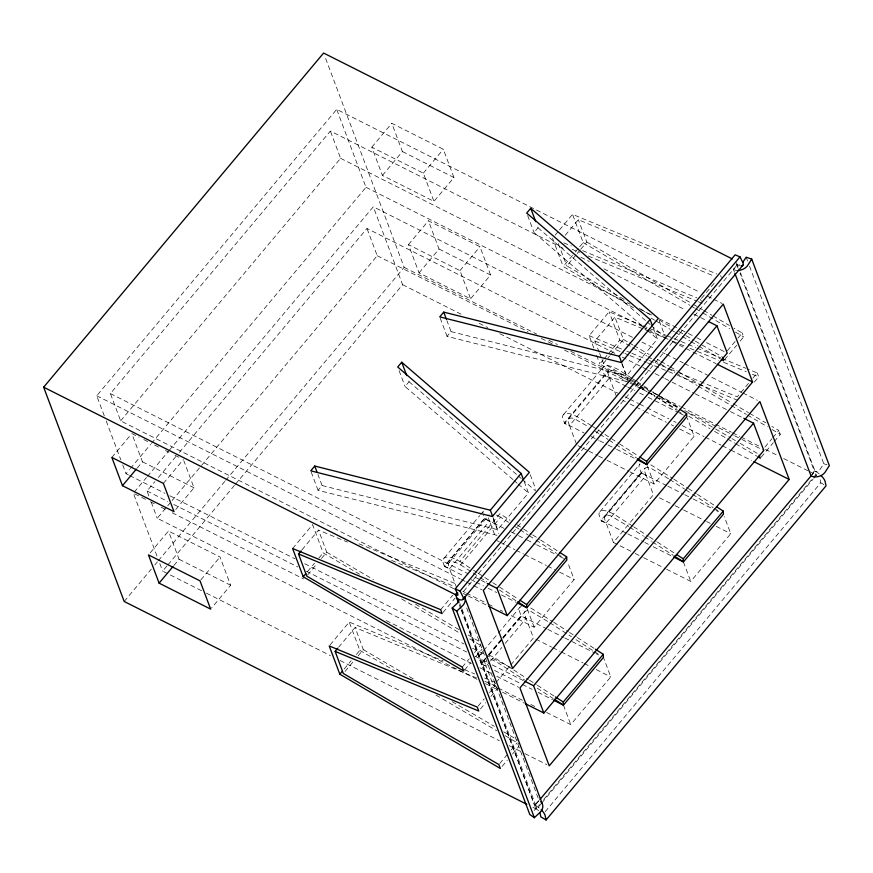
<?xml version="1.0" encoding="UTF-8"?>
<svg xmlns="http://www.w3.org/2000/svg" width="873" height="873" viewBox="0 0 873 873"><rect width="100%" height="100%" fill="white"/><g stroke="black" fill="none" stroke-linecap="round" stroke-linejoin="round"><path stroke-width="0.65" stroke-dasharray="4.37 3.27" d="M734.379 271.994L733.418 269.451L736.681 264.421L737.423 264.672A10.029 3.656 40 0 0 739.344 265.49M811.694 474.945L814.302 470.918L740.042 273.347M749.503 266.112L823.763 463.694L819.616 470.089A3.339 2.619 -20.6 0 1 815.033 471.18L814.302 470.918M104.302 415.886L96.739 395.775L336.705 109.376L700.179 292.488M453.742 588.664L120.649 420.862L110.402 393.581L330.365 131.059L564.984 249.252M120.649 420.862L340.612 158.329L330.365 131.059M111.842 457.441L130.972 434.612M371.8 147.177L391.791 123.311L443.342 149.272L453.96 177.525L433.957 201.39L382.418 175.418L371.8 147.177L423.34 173.138L433.957 201.39M128.462 474.923L126.028 473.701L129.531 469.521M130.404 468.474L150.549 444.433M151.433 443.386L365.994 187.302L336.705 109.376M137.236 468.048L142.452 461.817L132.303 434.798M382.418 175.418L402.409 151.553L391.791 123.311M134.224 492.143L146.489 477.509M147.362 476.462L168.38 451.374M169.264 450.326L373.317 206.792L633.46 337.84M148.879 495.951L147.013 490.986L154.87 481.612M158.362 477.444L175.822 456.612M179.314 452.443L366.976 228.464L614.974 353.39M163.382 483.402L183.385 459.536M423.34 173.138L443.342 149.272M476.985 679.325L157.26 518.267L171.228 501.593M172.101 500.556L377.223 255.734L366.976 228.464M175.746 509.581L194.002 487.789L183.843 460.769M150.211 552.827L168.467 531.035L220.018 556.996L230.636 585.248L211.506 608.077M408.433 244.636L428.425 220.771L479.975 246.732L490.593 274.984L470.591 298.85L419.051 272.889L408.433 244.636L459.973 270.608L470.591 298.85M124.195 601.475L151.313 569.109M154.816 564.929L157.446 561.797M158.319 560.75L224.808 481.394M225.681 480.346L404.144 267.345L324.56 55.599M201.543 590.705L162.64 571.106L167.027 565.879M167.9 564.842L234.455 485.399M235.328 484.351L402.606 284.707L373.317 206.792M173.869 565.508L179.085 559.277L168.467 531.035M419.051 272.889L439.043 249.023L428.425 220.771M200.888 579.825L220.018 556.996M459.973 270.608L479.975 246.732M497.064 535.324L318.067 490.31L322.072 485.53L317.947 474.574M513.018 479.626L405.05 386.488L409.055 381.719L407.68 378.064M626.039 381.381L447.052 336.367L451.046 331.598L446.932 320.642M641.993 325.694L534.036 232.545L538.03 227.777L536.655 224.121M292.608 548.506L312.599 524.64L323.196 552.882L359.512 574.216M555.141 235.11L558.622 230.963M559.484 229.926L572.524 214.354L716.842 273.98M565.257 235.274L578.297 219.712L714.572 276.315M301.993 549.783L318.514 530.064L347.487 542.1M307.547 571.564L314.498 563.26M318.852 558.076L323.196 552.882M633.471 307.787L563.183 266.505L574.489 253.017M575.362 251.981L578.843 247.823M579.705 246.786L583.186 242.639L572.524 214.354M307.558 575.023L316.255 564.645M321.471 558.414L326.688 552.194L318.514 530.064M624.075 299.406L566.817 265.883L576.387 254.469M577.26 253.432L579.868 250.311M580.731 249.274L586.82 242.017L578.297 219.712M593.793 347.967L589.155 335.669L609.158 311.803L641.786 325.28M330.103 644.907L349.233 622.078L443.331 660.959M599.184 352.179L594.928 341.027L614.919 317.161L643.674 329.099M338.626 647.231L355.136 627.512L477.335 678.256M344.169 669.002L351.132 660.708M356.348 654.477L359.818 650.33L349.233 622.078M631.441 382.527L599.816 363.943L603.298 359.796M604.16 358.759L607.641 354.613M608.514 353.576L619.808 340.077L609.158 311.803M345.053 671.424L353.751 661.047M358.094 655.863L363.31 649.632L355.136 627.512M630.317 379.057L603.45 363.321L609.54 356.064M610.402 355.027L623.442 339.455L614.919 317.161M563.609 414.468L603.603 366.736M444.139 558.087L479.79 515.539M480.652 514.503L484.133 510.356A24.422 8.894 40 0 0 482.944 512.909M456.841 588.26L449.519 568.781L444.477 566.446L484.471 518.715L483.227 515.386M576.366 443.844L569.491 425.588L564.645 423.569L608.623 371.08M449.169 562.485L489.164 514.754M444.477 566.446L443.048 562.419A24.422 8.894 40 0 1 454.091 558.524L459.929 561.426L499.923 513.695L510.105 520.275M488.367 517.896L489.513 521.05L449.519 568.781L448.373 565.628A17.733 6.46 40 0 1 456.393 562.801L460.584 564.886L500.578 517.154L508.577 522.327M322.072 485.53L497.643 529.693L528.438 492.939L523.865 480.761M451.046 331.598L626.618 375.75L657.413 338.997L652.84 326.818M440.658 609.67L452.825 595.146M701.488 298.37L715.391 281.761M442.993 612.53L455.16 598.005M462.254 667.136L469.216 658.831M474.432 652.611L480.521 645.343M727.427 350.651L736.998 339.237M737.86 338.2L742.214 333.006L734.029 328.215M464.589 669.995L470.678 662.738M475.894 656.507L481.983 649.239M724.546 359.731L736.725 345.206M740.195 341.059L743.676 336.902L742.214 333.006M480.052 654.925L482.671 651.804M483.533 650.767L497.446 634.169M498.319 633.132L520.046 607.193M599.991 511.687L639.985 463.956A23.025 8.381 40 0 0 638.96 466.848L641.339 473.395L646.096 475.261L653.419 494.74L613.435 542.471L633.973 552.816M485.323 658.406L480.979 663.589L488.542 667.409M488.804 654.259L501.844 638.687M502.706 637.65L520.963 615.858L546.662 628.8M485.072 659.246L487.68 656.125M488.542 655.088L502.455 638.49M503.328 637.454L525.055 611.515M605 515.998L644.994 468.266M497.075 687.498L493.452 685.665L486.13 666.186L481.35 664.298L485.694 659.104M489.175 654.957L502.215 639.385M503.088 638.349L521.345 616.556L519.02 610.063A23.102 8.414 40 0 1 521.356 606.408M613.435 542.471L606.113 522.992L601.355 521.126L641.339 473.395M489.611 662.04L486.13 666.186L484.329 661.298A16.478 6.002 40 0 1 485.999 658.689M490.473 661.003L501.779 647.515M505.26 643.357L526.124 618.455L524.324 613.555A16.478 6.002 40 0 1 530.697 611.318L548.615 621.947M511.196 615.651L534.156 627.218L574.15 579.486L567.745 562.441M629.968 471.846L654.139 484.013L694.122 436.282L687.258 418.014M493.452 685.665L495.187 683.592M496.06 682.555L509.974 665.957M510.836 664.92L533.447 637.934L526.124 618.455L521.345 616.556M478.153 706.071L484.242 698.815M489.458 692.584L495.537 685.327M748.543 383.356L737.238 396.844L679.51 373M752.886 378.173L757.24 372.978L747.201 368.832M480.488 708.931L485.704 702.71M490.921 696.479L497.872 688.175M754.359 382.068L758.702 376.874L757.24 372.978M499.76 763.548L506.711 755.243M511.054 750.06L517.143 742.792M764.923 447.052L771.885 438.748M772.747 437.711L778.836 430.454L771.83 426.351M502.084 766.407L507.3 760.176M512.516 753.956L518.606 746.688M761.18 457.179L773.347 442.644M774.22 441.607L780.298 434.35L778.836 430.454M546.607 712.444L570.767 724.623L610.762 676.891L603.439 657.402M666.59 569.251L690.75 581.418L730.745 533.687L724.328 516.641M466.739 608.055L539.088 800.53L535.084 805.31A3.339 2.619 -20.6 0 1 535.662 808.987L533.709 810.842M811.039 475.949L815.033 471.18L740.293 272.321M538.586 810.69A3.339 1.222 40 0 0 536.546 809.206L535.858 808.802L539.361 804.622M543.726 799.406L815.808 474.672L815.033 471.18A10.029 3.656 40 0 1 819.201 473.908M540.922 803.978L536.546 809.206L532.901 807.361M541.795 802.942L813.003 479.244M813.876 478.208L816.506 475.076L815.808 474.672M545.21 811.672L820.795 482.758L819.812 478.317A3.339 1.222 40 0 0 819.529 477.771M539.241 808.038A10.029 3.656 40 0 0 535.084 805.31L534.483 804.884L539.088 800.53M823.763 463.694L827.113 464.851M488.629 654.914L493.889 657.282L512.593 669.242M490.702 659.05L497.195 662.291L524.608 680.023M563.827 242.89L571.357 246M582.651 250.671L696.85 297.846M643.041 325.804L648.061 327.877M649.316 328.39L665.63 335.134M666.885 335.647L686.964 343.951M688.219 344.464L695.748 347.574M697.003 348.098L720.847 357.941M722.102 358.465L745.946 368.319M589.155 335.669L621.783 349.145M626.803 351.219L630.568 352.779M631.823 353.292L648.137 360.036M649.392 360.549L660.686 365.22M661.941 365.743L669.471 368.853M670.726 369.366L678.256 372.476M359.021 543.814L455.641 583.731M464.654 669.766L474.694 673.912M484.733 678.059L494.773 682.206M572.055 249.296L579.552 252.406M588.304 256.04L697.08 301.229M698.324 301.742L702.078 303.302M644.929 329.623L648.683 331.183M649.927 331.696L671.184 340.525M672.428 341.048L678.681 343.646M679.936 344.158L684.934 346.243M689.932 348.316L696.185 350.913M697.44 351.437L718.697 360.265M723.695 362.339L746.197 371.691M752.45 374.277L758.702 376.874M594.928 341.027L623.682 352.965M624.926 353.489L628.68 355.049M629.935 355.562L646.184 362.317M647.439 362.83L676.193 374.779M677.437 375.303L737.456 400.227M391.573 560.411L454.56 586.558M484.886 681.387L494.969 685.578M496.388 515.07L500.578 517.154M484.471 518.715L489.513 521.05L495.46 536.884M530.817 608.023L552.576 621.511M650.8 464.818L672.57 478.328M707.479 296.165L712.335 298.621M713.557 299.232L722.069 303.52M402.409 151.553L453.96 177.525M580.785 257.208L589.297 261.496M603.887 268.851L685.338 309.882M693.849 314.171L707.217 320.904M340.612 158.329L629.946 304.088M640.88 309.599L653.037 315.72M659.115 318.776L679.783 329.186M680.995 329.808L687.073 332.864M688.295 333.475L695.585 337.153M696.807 337.764L701.663 340.219M706.53 342.663L727.198 353.074M365.994 187.302L646.806 328.772M648.028 329.383L667.474 339.182M672.341 341.638L691.787 351.426M692.998 352.048L716.1 363.681M641.971 342.129L655.35 348.862M662.64 352.539L665.073 353.761M666.285 354.373L683.308 362.95M684.519 363.561L741.657 392.348M742.868 392.959L757.458 400.303M439.043 249.023L490.593 274.984M622.263 357.068L641.71 366.867M642.932 367.478L646.577 369.312M647.799 369.923L650.221 371.156M655.088 373.6L663.6 377.889M664.811 378.5L670.89 381.566M672.112 382.178L693.991 393.199M695.203 393.81L729.239 410.954M730.461 411.576L742.617 417.698M404.144 267.345L536.731 334.13M548.899 340.263L557.411 344.551M570.789 351.295L627.96 380.093M636.482 384.382L638.916 385.604M640.127 386.215L657.151 394.803M658.373 395.414L680.263 406.436M681.486 407.058L714.321 423.601M715.544 424.213L731.356 432.179M732.567 432.79L739.868 436.467M741.09 437.078L760.547 446.889M765.414 449.333L777.581 455.466M783.659 458.521L807.983 470.787M809.206 471.398L816.506 475.076M377.223 255.734L527.969 331.675M541.336 338.408L552.282 343.918M564.438 350.04L628.866 382.505M630.088 383.116L641.022 388.627M642.244 389.238L649.534 392.915M650.756 393.527L658.046 397.204M659.257 397.815L678.714 407.615M684.792 410.67L733.418 435.169M734.63 435.78L740.708 438.846M741.93 439.457L763.81 450.479M626.399 386.368L604.334 375.259L564.34 422.99L583.993 432.888M627.611 386.979L634.857 390.635M639.691 393.068L643.314 394.891M648.148 397.324L678.354 412.547M679.554 413.147L685.6 416.192M402.606 284.707L463.388 315.328M479.19 323.294L487.701 327.582M499.858 333.704L617.778 393.112M625.068 396.779L628.713 398.623M629.935 399.234L638.436 403.522M639.658 404.134L645.736 407.189M646.948 407.8L668.827 418.833M673.694 421.277L676.128 422.499M682.206 425.566L704.085 436.587M705.297 437.198L721.109 445.165M722.32 445.776L729.621 449.453M730.832 450.064L751.5 460.475M622.853 400.38L625.264 401.591M630.099 404.024L634.933 406.458M636.144 407.069L643.39 410.725M644.601 411.336L666.339 422.281M671.173 424.714L673.596 425.937M679.63 428.981L694.122 436.282M591.239 436.544L598.485 440.188M599.696 440.8L606.942 444.455M608.154 445.055L615.4 448.711M616.611 449.322L635.937 459.056M666.634 485.606L640.946 472.664L600.951 520.395L626.65 533.338M667.845 486.217L683.548 494.129M684.759 494.729L692.005 498.385M693.217 498.996L714.965 509.952M716.166 510.552L718.588 511.774M578.024 445.677L581.647 447.5M582.858 448.111L587.693 450.544M588.904 451.155L597.35 455.411M598.562 456.022L605.807 459.667M607.019 460.278L628.767 471.234M659.464 497.785L673.956 505.085M675.167 505.696L682.413 509.341M683.624 509.952L705.373 520.908M706.573 521.519L710.207 523.342M716.242 526.386L730.745 533.687M627.851 533.949L643.554 541.86M644.765 542.46L648.388 544.294M653.222 546.727L672.548 556.461M635.173 553.427L642.419 557.072M643.63 557.683L665.379 568.639M504.005 528.351L484.351 518.453L444.357 566.184L464.01 576.093M511.251 532.006L517.296 535.051M518.507 535.662L525.753 539.307M526.965 539.918L535.411 544.174M536.622 544.785L558.371 555.741M559.582 556.352L565.617 559.397M496.835 540.529L499.247 541.751M500.458 542.362L505.292 544.796M506.493 545.396L514.95 549.663M516.161 550.274L523.407 553.919M524.618 554.53L546.367 565.486M547.567 566.097L554.824 569.742M559.648 572.175L574.15 579.486M110.402 393.581L467.808 573.637M475.098 577.315L479.964 579.759M481.176 580.37L487.254 583.437M471.256 579.737L474.89 581.56M476.091 582.171L483.336 585.827M488.171 588.26L496.628 592.516M501.462 594.95L515.965 602.261M96.739 395.775L460.224 578.886M461.435 579.497L465.091 581.342M466.302 581.953L472.38 585.019M473.592 585.63L482.103 589.908M547.862 629.411L563.576 637.323M564.776 637.934L570.822 640.978M572.033 641.579L594.982 653.146M596.194 653.757L598.605 654.968M462.876 591.305L465.298 592.527M466.498 593.138L487.036 603.483M488.247 604.083L493.081 606.528M500.327 610.172L502.75 611.395M467.12 595.397L462.254 592.953L737.423 264.672A3.339 2.619 -20.6 0 0 739.824 264.901M468.332 596.008L486.567 605.196M131.834 433.575L139.025 437.198M143.827 439.61L149.818 442.633M154.608 445.044L160.61 448.067M165.401 450.479L169.002 452.29M174.993 455.313L179.783 457.725M535.858 639.156L551.561 647.068M552.773 647.679L560.019 651.323M561.23 651.935L582.978 662.891M584.179 663.502L590.224 666.535M596.259 669.58L610.762 676.891M142.452 461.817L194.002 487.789M129.673 475.545L164.932 493.3M169.798 495.755L295.009 558.829M304.732 563.729L463.989 643.958M472.489 648.235L484.646 654.368M485.868 654.979L510.181 667.223M147.013 490.986L167.681 501.408M173.76 504.463L297.758 566.926M306.259 571.215L466.728 652.055M475.239 656.343L486.185 661.854M492.263 664.92L523.865 680.842M494.587 670.453L521.159 683.843M522.37 684.443L532.039 689.321M538.074 692.354L552.576 699.666M145.507 499.312L133.351 493.18L157.446 557.28M150.374 501.757L156.453 504.823M161.309 507.268L167.387 510.334M172.254 512.778L303.542 578.919M386.215 620.561L471.311 663.436M479.812 667.725L490.757 673.236M496.835 676.291L518.715 687.313M498.287 688.11L522.447 700.277M530.904 704.533L535.738 706.966M485.497 683.614L497.654 689.735M502.51 692.191L524.389 703.212M179.085 559.277L230.636 585.248M206.41 593.16L330.409 655.623M340.132 660.523L499.378 740.751M509.101 745.64L520.046 751.162M524.913 753.606L546.793 764.628M820.795 482.758L823.948 484.591M586.82 242.017L691.973 303.586M693.14 304.273L702.492 309.74M703.66 310.428L711.833 315.218M713.001 315.906L729.359 325.476M639.265 308.3L652.109 315.819M659.126 319.933L671.97 327.451M678.987 331.554L684.825 334.981M685.992 335.669L694.177 340.459M695.345 341.136L722.211 356.871M623.442 339.455L628.124 342.194M629.291 342.882L632.794 344.933M633.962 345.61L649.152 354.503M657.325 359.294L659.661 360.669M660.828 361.346L669.013 366.136M670.18 366.824L677.186 370.927M678.354 371.614L698.225 383.247M699.393 383.924L732.109 403.086M733.276 403.773L748.456 412.667M749.634 413.344L765.981 422.925M631.485 379.744L636.166 382.483M637.334 383.16L643.172 386.586M644.339 387.274L647.842 389.325M652.524 392.053L659.53 396.167L652.808 391.802M660.697 396.844L678.223 407.113M688.742 413.267L714.441 428.316M715.609 429.003L730.799 437.897M731.967 438.584L735.47 440.636M740.151 443.375L757.677 453.633M326.688 552.194L373.48 579.585M415.581 604.236L458.86 629.575M468.223 635.053L481.088 642.583M363.31 649.632L413.616 679.085M452.214 701.685L494.314 726.336M503.677 731.814L518.878 740.719M583.186 242.639L689.79 305.255M690.958 305.943L694.471 308.005M695.65 308.693L701.499 312.13M702.678 312.818L729.621 328.652M735.481 332.089L743.676 336.902M651.051 318.11L654.564 320.173M655.732 320.86L669.787 329.121M670.966 329.808L674.48 331.871M675.647 332.558L689.703 340.819M690.881 341.507L697.909 345.632M699.077 346.319L720.16 358.705M619.808 340.077L631.528 346.963M632.696 347.65L646.751 355.911M647.93 356.599L652.611 359.349M653.779 360.036L666.666 367.609M667.845 368.297L674.873 372.422M676.04 373.109L697.123 385.495M698.302 386.182L729.926 404.756M731.105 405.454L746.328 414.391M747.506 415.079L767.422 426.777M772.103 429.527L780.298 434.35M632.619 383.214L638.469 386.652M639.647 387.339L646.675 391.475M647.842 392.163L654.87 396.287M656.049 396.975L677.132 409.361M688.852 416.246L709.935 428.632M714.616 431.382L726.336 438.257M727.504 438.944L734.531 443.08M735.71 443.768L756.793 456.153M401.7 598.998L459.111 632.718M469.663 638.905L483.718 647.166M359.818 650.33L394.978 670.977M435.987 695.061L496.912 730.843M505.118 735.666L519.173 743.927M631.386 377.944L617.156 368.919L611.351 366.409A23.418 8.523 40 0 0 602.523 369.519L604.629 375.837L609.485 377.856L616.349 396.113M632.51 378.675L635.893 380.857M637.017 381.588L642.659 385.233M643.783 385.964L651.684 391.071M660.697 396.909L677.612 407.844M628.549 379.122L614.166 370.85A16.773 6.111 40 0 0 607.848 373.077L609.485 377.856L569.491 425.588L567.854 420.808A16.773 6.111 40 0 1 574.172 418.582L588.566 426.853M629.695 379.864L633.121 382.079M634.267 382.821L646.828 390.94M647.973 391.682L654.826 396.113M655.961 396.855L676.52 410.157M677.666 410.888L683.373 414.588M591.392 425.675L577.162 416.65L571.357 414.151A23.418 8.523 40 0 0 562.528 417.25L564.645 423.569M592.516 426.406L597.034 429.32M598.158 430.051L603.789 433.695M604.924 434.427L618.455 443.178M619.579 443.91L638.752 456.306M673.705 479.059L687.215 487.8M688.339 488.52L696.218 493.627M697.352 494.347L714.245 505.281M595.419 431.295L598.845 433.51M599.98 434.241L607.979 439.414M609.125 440.156L614.832 443.844M615.978 444.586L636.537 457.889M668.598 478.742L650.647 468.081A16.412 5.98 40 0 0 644.263 470.329L646.096 475.261L606.113 522.992L604.269 518.06A16.412 5.98 40 0 1 610.653 515.812L628.604 526.484M669.733 479.484L684.585 489.087M685.731 489.829L691.438 493.518M692.584 494.26L713.143 507.562M714.278 508.293L719.996 511.993M632.576 526.059L613.894 514.099L607.924 511.425A23.025 8.381 40 0 0 598.965 514.579L601.355 521.126M633.711 526.79L648.344 536.262M649.468 536.982L656.234 541.358M657.358 542.078L674.251 553.013M629.739 527.216L643.445 536.087M644.59 536.819L651.444 541.26M652.589 541.991L673.148 555.293M516.892 524.673L522.545 528.329M523.68 529.06L531.592 534.178M532.726 534.909L539.514 539.296M540.638 540.027L558.742 551.736M515.43 526.757L518.857 528.973M519.992 529.715L527.99 534.887M529.136 535.618L534.843 539.318M535.989 540.06L556.548 553.351M557.683 554.093L563.401 557.782M459.929 561.426L472.369 569.48M473.504 570.211L476.898 572.404M478.033 573.135L483.686 576.791M484.81 577.522L491.597 581.909M492.732 582.64L498.385 586.307M499.52 587.038L518.748 599.467M553.711 622.242L568.356 631.714M569.48 632.445L576.235 636.81M577.359 637.541L594.262 648.475M460.584 564.886L472.009 572.273M473.155 573.015L478.862 576.704M480.008 577.446L486.861 581.876M499.421 590.006L516.554 601.082M549.75 622.689L571.455 636.723M576.027 639.68L593.16 650.756M594.295 651.498L598.867 654.455M513.717 669.973L528.361 679.445M529.485 680.176L536.24 684.541M537.364 685.272L554.268 696.207M537.179 688.142L553.166 698.487M538.03 227.777L646.107 321.024M647.144 321.908L650.232 324.57M651.258 325.465L663.611 336.116M643.019 326.578L646.107 329.241M647.133 330.125L657.413 338.997M409.055 381.719L517.132 474.956M518.158 475.85L521.246 478.513M522.283 479.397L535.662 490.942M514.044 480.521L517.132 483.173M518.158 484.068L528.438 492.939M481.35 664.298L479.026 657.795A23.102 8.414 40 0 1 483.162 653.833M736.365 262.598L739.813 271.045M558.294 243.578L566.817 265.883M599.664 353.412L601.552 358.366M602.032 359.611L603.45 363.321M552.533 238.22L563.183 266.505M596.575 355.344L599.816 363.943M746.153 257.197L747.583 261.016M736.681 264.421L738.121 268.251M720.607 275.541L721.338 277.483M700.615 299.406L701.346 301.349M659.257 320.849L665.673 337.895M622.045 363.572L626.618 375.75M621.816 363.779L627.763 379.613M647.275 465.756L654.139 484.013M683.428 561.939L690.75 581.418M527.63 215.5L534.036 232.545M530.282 474.792L535.771 489.393M440.188 318.11L447.052 336.367M493.07 517.514L497.643 529.693M527.292 608.95L534.156 627.218M563.445 705.144L570.767 724.623M493.289 518.944L498.778 533.556M399.103 370.665L405.05 386.488M459.929 603.603L461.359 607.422M461.839 608.699L536.109 806.27M461.773 610.282L535.858 808.802M459.263 604.76L460.704 608.59M461.184 609.867L534.483 804.884M311.203 472.042L318.067 490.31M151.204 502.15L157.26 518.267M106.19 420.917L120.834 459.875M122.722 464.905L126.028 473.701M159.814 563.565L162.64 571.106M738.089 270.434A10.029 7.846 -20.6 0 1 733.418 269.451"/><path stroke-width="1.31" d="M742.683 262.522L746.153 257.197L751.729 259.128L829.35 465.625L824.767 472.686A10.029 7.846 -20.6 0 1 811.039 475.949L539.961 799.493M751.729 259.128L748.445 264.203A10.029 7.846 -20.6 0 1 738.089 270.434M526.823 804.295L124.195 601.475L43.65 387.186L323.599 53.046L732.305 258.943M122.46 485.683L111.842 457.441L163.382 483.402L174 511.654L122.46 485.683L136.374 469.085M159.093 583.142L148.475 554.901L200.015 580.861L210.633 609.114L159.093 583.142L173.007 566.544M492.612 516.292L490.32 510.214L314.749 466.051L310.744 470.831L492.372 516.51L529.365 472.348L401.733 362.23L397.728 367.009L521.116 473.45L523.407 479.539M621.587 362.36L619.295 356.271L443.724 312.119L439.73 316.888L621.358 362.568L658.351 318.416L530.708 208.298L526.714 213.067L650.09 319.518L652.382 325.607M298.522 553.94L442.12 613.566L440.658 609.67L292.608 548.506L303.193 576.747L463.727 671.031L462.254 667.136L306.696 576.06L298.522 553.94L301.13 550.819M303.193 576.747L305.801 573.637M335.145 651.378L478.753 711.004L477.28 707.108L329.23 645.944L339.826 674.196L500.349 768.48L498.887 764.584L343.318 673.498L335.145 651.378L337.753 648.268M339.826 674.196L342.434 671.086M490.32 510.214L521.116 473.45M619.295 356.271L650.09 319.518M457.114 592.549L455.357 594.644L456.001 594.906A3.339 1.222 40 0 0 457.845 594.262L455.171 588.959L735.121 254.829L739.998 256.88L742.126 261.082A10.029 3.656 40 0 1 740.991 265.839M457.747 592.822L456.001 594.906L43.65 387.186M458.303 602.217L456.863 598.387L457.463 598.813A10.029 3.656 40 0 0 463.006 596.859L460.049 591.01L739.998 256.88M463.061 599.26L743.021 265.13M716.94 325.804L727.198 353.074L507.235 615.607L496.977 588.337L716.94 325.804L708.429 321.515M517.165 602.861L526.834 607.739L526.659 604.585L566.653 556.854L559.866 552.467M637.148 459.667L646.817 464.534L646.642 461.413L686.636 413.682L679.871 409.306M752.57 382.047L512.615 668.445L483.326 590.53L723.28 304.131L752.57 382.047L717.311 364.292M753.552 423.209L763.81 450.479L543.846 713.012L533.589 685.741L753.552 423.209L743.829 418.309M553.777 700.266L563.445 705.144L563.281 702.034L603.265 654.303L595.386 649.196M673.76 557.072L683.428 561.939L683.253 558.84L723.248 511.098L716.493 506.733M789.181 479.463L549.226 765.85L519.937 687.935L759.892 401.536L789.181 479.463L753.934 461.697M539.863 812.447L540.845 816.888L546.094 819.954L826.054 485.814L825.269 482.3A10.029 3.656 40 0 0 821.144 475.643M540.878 801.785A10.029 7.846 -20.6 0 1 540.813 811.584L534.363 817.706L529.813 814.531L452.192 608.034L458.041 602.49A3.339 2.619 -20.6 0 0 457.463 598.813L455.357 594.644M534.363 817.706L456.743 611.198L461.381 606.811A10.029 7.846 -20.6 0 0 464.523 596.936L542.144 803.444M455.171 588.959L460.049 591.01M487.254 583.437L496.977 588.337M489 606.419L507.235 615.607M525.088 681.453L533.589 685.741M525.611 703.824L543.846 713.012M721.338 359.392L723.684 360.767L722.582 357.843M757.96 456.841L760.307 458.216L759.204 455.291M639.876 457.037L646.642 461.413M637.672 458.62L646.817 464.534L686.8 416.803L686.636 413.682M676.499 554.464L683.253 558.84M674.283 556.025L683.428 561.939L723.422 514.208L723.248 511.098M519.871 600.198L526.659 604.585M517.7 601.824L526.834 607.739L566.828 559.997L566.653 556.854M555.392 696.927L563.281 702.034M554.311 699.229L563.445 705.144L603.439 657.402L603.265 654.303M452.192 608.034L456.743 611.198M734.859 273.271L811.039 475.949M530.708 208.298L535.749 221.687M443.724 312.119L446.474 319.42M401.733 362.23L406.763 375.63M457.463 598.813L458.903 602.632M314.749 466.051L317.03 472.14M546.094 819.954L545.014 815.044A10.029 3.656 40 0 0 541.195 809.773"/></g></svg>
